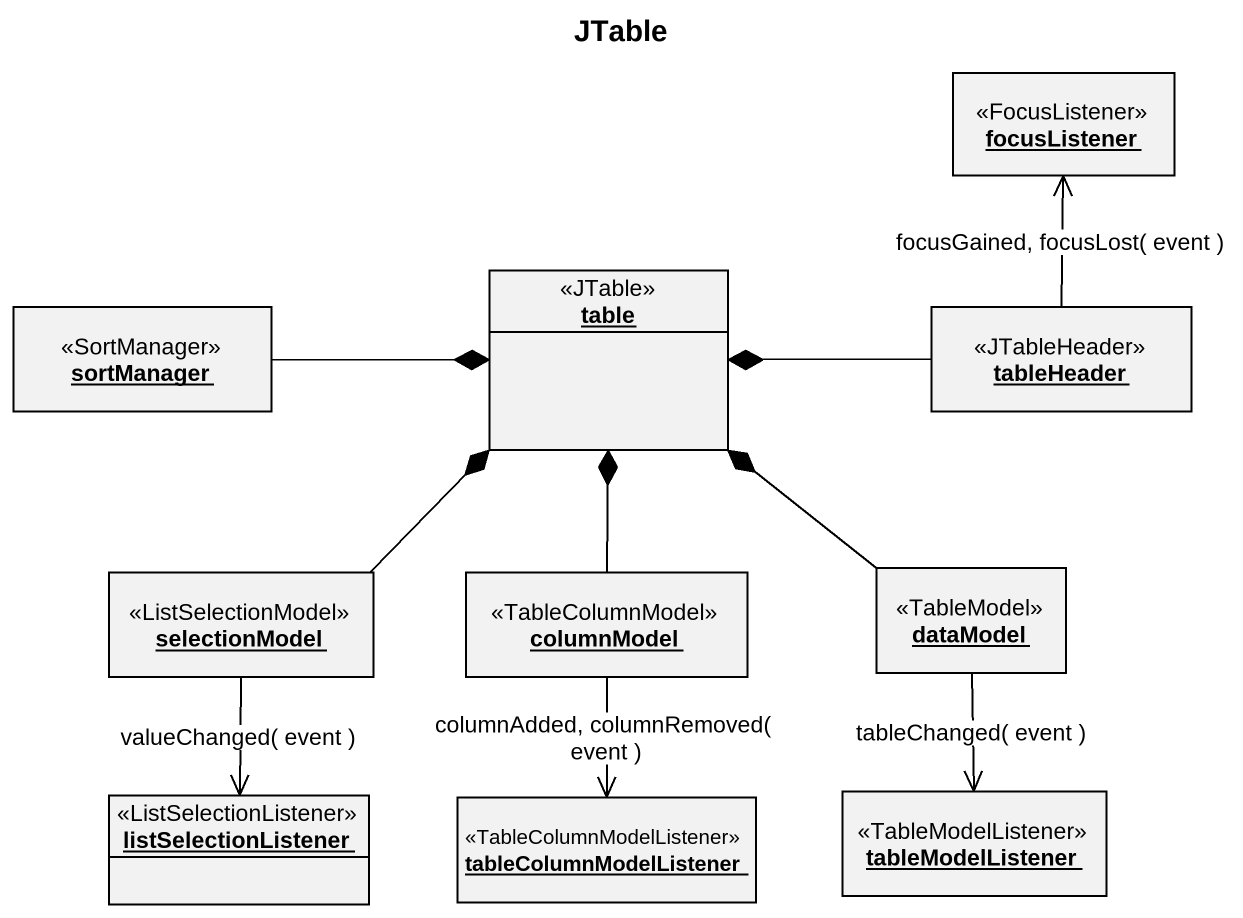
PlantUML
@startuml
title JTable
hide circle
hide empty members
object focusListener <<FocusListener>>
object sortManager <<SortManager>>
object table <<JTable>>
object tableHeader <<JTableHeader>>
object selectionModel <<ListSelectionModel>>
object columnModel <<TableColumnModel>>
object dataModel <<TableModel>>
object listSelectionListener <<ListSelectionListener>>
object tableColumnModelListener <<TableColumnModelListener>>
object tableModelListener <<TableModelListener>>
sortManager -right-* table
tableHeader -up-> focusListener : focusGained, focusLost( event )
tableHeader -left-* table
selectionModel -up-* table
selectionModel --> listSelectionListener : valueChanged( event )
columnModel -up-* table
columnModel --> tableColumnModelListener : columnAdded, columnRemoved( event )
dataModel -up-* table
dataModel --> tableModelListener : tableChanged( event )
@enduml
